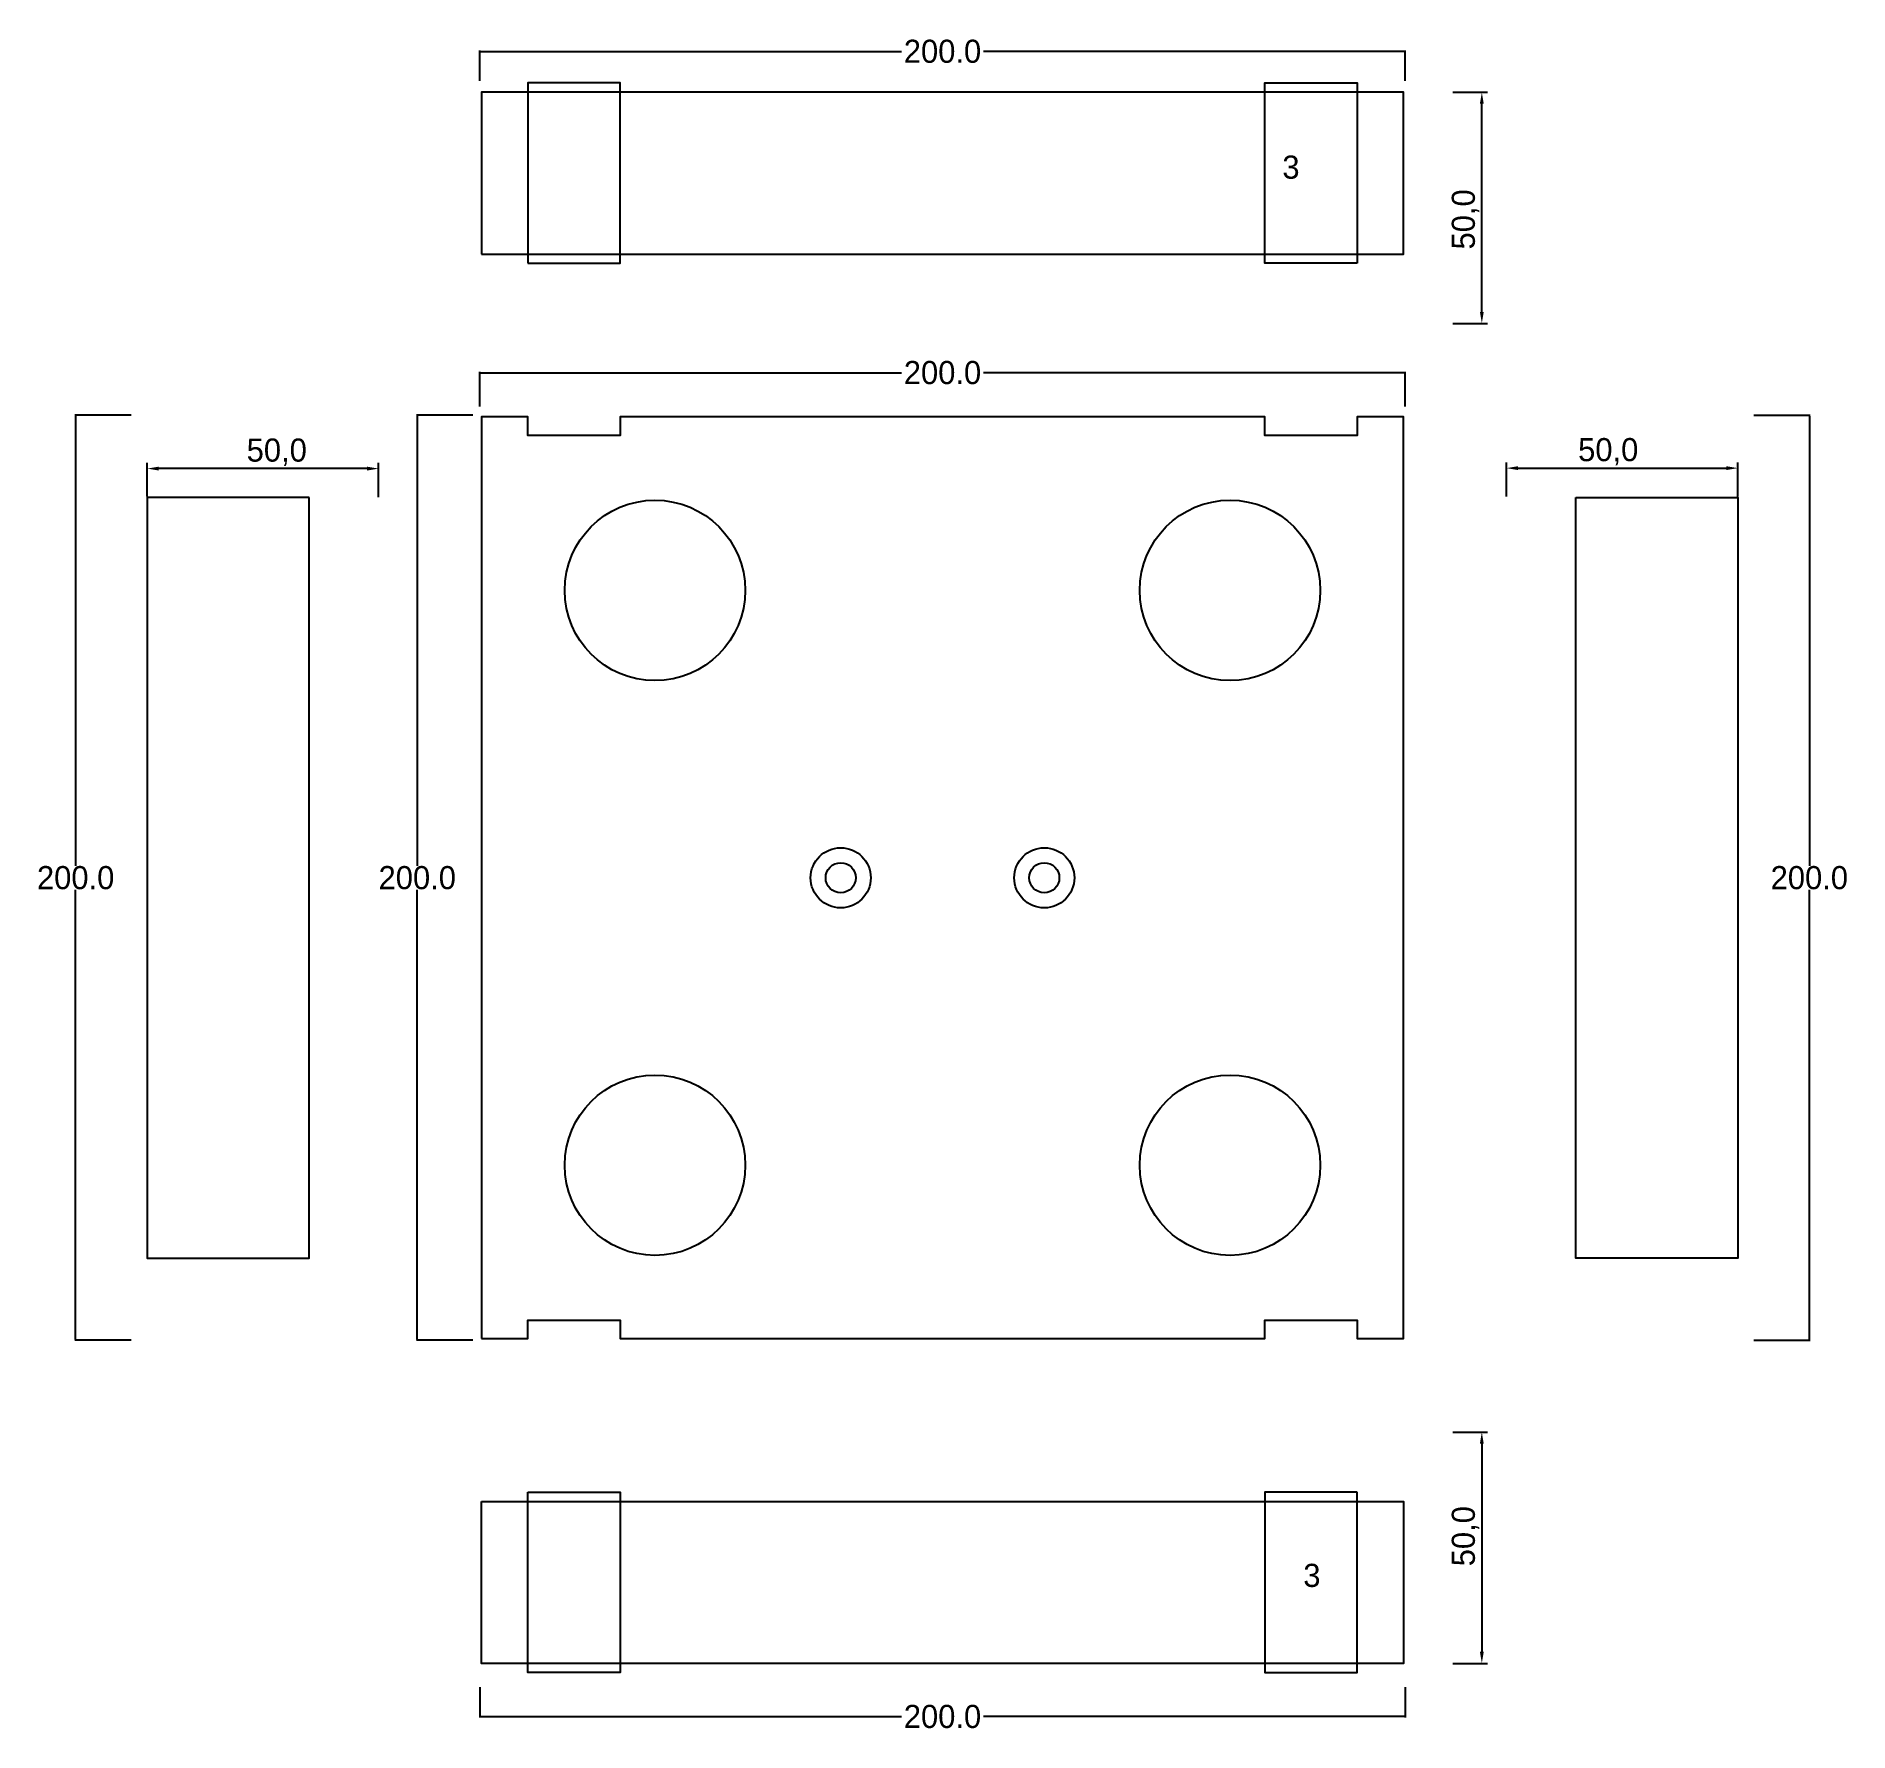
# Model space of a CAD drawing. Header units: millimetres. Extents: x 480 to 872, y 252 to 618.
import ezdxf

# ---------------------------------------------------------------- set-up
doc = ezdxf.new("R2010")
doc.units = ezdxf.units.MM
for name, color, linetype in [('TEXT', 3, 'Continuous'), ('볼트 구멍', 7, 'Continuous'), ('치구', 7, 'Continuous'), ('치수', 7, 'Continuous')]:
    doc.layers.add(name, color=color, linetype=linetype)
doc.dimstyles.new('ISO-25', dxfattribs={"dimtxt": 2.5, "dimasz": 2.5, "dimexe": 1.25, "dimexo": 0.625, "dimtad": 1, "dimtxsty": 'Standard', "dimcen": 2.5, "dimadec": 0, "dimazin": 0, "dimtfac": 1, "dimtmove": 0, "dimatfit": 3, "dimfxl": 0, "dimarcsym": 0})
doc.dimstyles.get("Standard").update_dxf_attribs({"dimtxt": 7, "dimasz": 0.18, "dimexe": 0.18, "dimexo": 0.0625, "dimgap": 0.09, "dimtad": 0, "dimtih": 1, "dimtoh": 1, "dimdec": 1, "dimzin": 0, "dimdsep": 46, "dimtxsty": 'Standard', "dimcen": 0.09, "dimadec": 0, "dimazin": 0, "dimtfac": 1, "dimtdec": 1, "dimtofl": 0, "dimtmove": 0, "dimatfit": 3, "dimfxl": 0, "dimtolj": 1, "dimtzin": 0, "dimarcsym": 0})

# ---------------------------------------------------------------- blocks, each defined once
blk = doc.blocks.new('*D12')
at = {"layer": 'Defpoints', "color": 0}
for p in [(785.33, 606.17), (792.23, 606.17), (785.33, 556.17)]:
    blk.add_point(p, dxfattribs=at)
at = {"layer": '치수', "color": 0, "lineweight": -2}
for p, q in [((785.96, 606.17), (793.48, 606.17)), ((792.23, 558.67), (792.23, 603.67)), ((785.96, 556.17), (793.48, 556.17))]:
    blk.add_line(p, q, dxfattribs=at)
at = {"layer": '치수', "color": 0}
for points in [[(791.81, 603.67), (792.64, 603.67), (792.23, 606.17)], [(791.81, 558.67), (792.64, 558.67), (792.23, 556.17)]]:
    blk.add_solid(points, dxfattribs=at)
at = {"layer": '치수', "color": 0, "insert": (788.69, 578.67), "char_height": 5, "attachment_point": 5, "rotation": 90}
blk.add_mtext('50,0', dxfattribs=at)
blk = doc.blocks.new('*D13')
at = {"layer": 'Defpoints', "color": 0, "linetype": 'Continuous'}
for p in [(500.35, 536.3), (488.28, 336.3), (500.35, 336.3)]:
    blk.add_point(p, dxfattribs=at)
at = {"layer": '치수', "color": 0, "linetype": 'Continuous', "lineweight": -2}
for p, q in [((500.29, 536.3), (488.1, 536.3)), ((488.28, 536.12), (488.28, 438.89)), ((488.28, 336.48), (488.28, 433.71)), ((500.29, 336.3), (488.1, 336.3))]:
    blk.add_line(p, q, dxfattribs=at)
at = {"layer": '치수', "color": 0, "linetype": 'Continuous'}
for points in [[(488.25, 536.12), (488.31, 536.12), (488.28, 536.3)], [(488.25, 336.48), (488.31, 336.48), (488.28, 336.3)]]:
    blk.add_solid(points, dxfattribs=at)
at = {"layer": '치수', "color": 0, "linetype": 'Continuous', "insert": (488.28, 436.3), "char_height": 5, "attachment_point": 5}
blk.add_mtext('\\A1;200.0', dxfattribs=at)
blk = doc.blocks.new('*D14')
at = {"layer": 'Defpoints', "color": 0, "linetype": 'Continuous'}
for p in [(574.19, 536.3), (562.12, 336.3), (574.19, 336.3)]:
    blk.add_point(p, dxfattribs=at)
at = {"layer": '치수', "color": 0, "linetype": 'Continuous', "lineweight": -2}
for p, q in [((574.13, 536.3), (561.94, 536.3)), ((562.12, 536.12), (562.12, 438.89)), ((562.12, 336.48), (562.12, 433.71)), ((574.13, 336.3), (561.94, 336.3))]:
    blk.add_line(p, q, dxfattribs=at)
at = {"layer": '치수', "color": 0, "linetype": 'Continuous'}
for points in [[(562.09, 536.12), (562.15, 536.12), (562.12, 536.3)], [(562.09, 336.48), (562.15, 336.48), (562.12, 336.3)]]:
    blk.add_solid(points, dxfattribs=at)
at = {"layer": '치수', "color": 0, "linetype": 'Continuous', "insert": (562.12, 436.3), "char_height": 5, "attachment_point": 5}
blk.add_mtext('\\A1;200.0', dxfattribs=at)
blk = doc.blocks.new('*D15')
at = {"layer": 'Defpoints', "color": 0, "linetype": 'Continuous'}
for p in [(850.95, 536.3), (850.95, 336.3), (863.02, 336.3)]:
    blk.add_point(p, dxfattribs=at)
at = {"layer": '치수', "color": 0, "linetype": 'Continuous', "lineweight": -2}
for p, q in [((851.01, 536.3), (863.2, 536.3)), ((863.02, 536.12), (863.02, 438.89)), ((863.02, 336.48), (863.02, 433.71)), ((851.01, 336.3), (863.2, 336.3))]:
    blk.add_line(p, q, dxfattribs=at)
at = {"layer": '치수', "color": 0, "linetype": 'Continuous'}
for points in [[(862.99, 536.12), (863.05, 536.12), (863.02, 536.3)], [(862.99, 336.48), (863.05, 336.48), (863.02, 336.3)]]:
    blk.add_solid(points, dxfattribs=at)
at = {"layer": '치수', "color": 0, "linetype": 'Continuous', "insert": (863.02, 436.3), "char_height": 5, "attachment_point": 5}
blk.add_mtext('\\A1;200.0', dxfattribs=at)
blk = doc.blocks.new('*D16')
at = {"layer": 'Defpoints', "color": 0, "linetype": 'Continuous'}
for p in [(575.65, 261.32), (775.65, 261.32), (775.65, 254.92)]:
    blk.add_point(p, dxfattribs=at)
at = {"layer": '치수', "color": 0, "linetype": 'Continuous', "lineweight": -2}
for p, q in [((575.65, 261.26), (575.65, 254.74)), ((775.65, 261.26), (775.65, 254.74)), ((575.83, 254.92), (666.81, 254.92)), ((775.47, 254.92), (684.49, 254.92))]:
    blk.add_line(p, q, dxfattribs=at)
at = {"layer": '치수', "color": 0, "linetype": 'Continuous'}
for points in [[(575.83, 254.95), (575.83, 254.89), (575.65, 254.92)], [(775.47, 254.95), (775.47, 254.89), (775.65, 254.92)]]:
    blk.add_solid(points, dxfattribs=at)
at = {"layer": '치수', "color": 0, "linetype": 'Continuous', "insert": (675.65, 254.92), "char_height": 5, "attachment_point": 5}
blk.add_mtext('\\A1;200.0', dxfattribs=at)
blk = doc.blocks.new('*D17')
at = {"layer": 'Defpoints', "color": 0}
for p in [(785.33, 316.43), (785.33, 266.43), (792.23, 266.43)]:
    blk.add_point(p, dxfattribs=at)
at = {"layer": '치수', "color": 0, "lineweight": -2}
for p, q in [((785.96, 316.43), (793.48, 316.43)), ((792.23, 313.93), (792.23, 268.93)), ((785.96, 266.43), (793.48, 266.43))]:
    blk.add_line(p, q, dxfattribs=at)
at = {"layer": '치수', "color": 0}
for points in [[(791.81, 313.93), (792.64, 313.93), (792.23, 316.43)], [(791.81, 268.93), (792.64, 268.93), (792.23, 266.43)]]:
    blk.add_solid(points, dxfattribs=at)
at = {"layer": '치수', "color": 0, "insert": (788.69, 293.93), "char_height": 5, "attachment_point": 5, "rotation": 90}
blk.add_mtext('50,0', dxfattribs=at)
blk = doc.blocks.new('*D18')
at = {"layer": 'Defpoints', "color": 0, "linetype": 'Continuous'}
for p in [(775.65, 545.52), (575.65, 538.13), (775.65, 538.13)]:
    blk.add_point(p, dxfattribs=at)
at = {"layer": '치수', "color": 0, "linetype": 'Continuous', "lineweight": -2}
for p, q in [((575.65, 538.19), (575.65, 545.7)), ((575.83, 545.52), (666.81, 545.52)), ((775.47, 545.52), (684.49, 545.52)), ((775.65, 538.19), (775.65, 545.7))]:
    blk.add_line(p, q, dxfattribs=at)
at = {"layer": '치수', "color": 0, "linetype": 'Continuous'}
for points in [[(575.83, 545.55), (575.83, 545.49), (575.65, 545.52)], [(775.47, 545.55), (775.47, 545.49), (775.65, 545.52)]]:
    blk.add_solid(points, dxfattribs=at)
at = {"layer": '치수', "color": 0, "linetype": 'Continuous', "insert": (675.65, 545.52), "char_height": 5, "attachment_point": 5}
blk.add_mtext('\\A1;200.0', dxfattribs=at)
blk = doc.blocks.new('*D19')
at = {"layer": 'Defpoints', "color": 0}
for p in [(503.75, 524.78), (503.75, 518.1), (553.75, 518)]:
    blk.add_point(p, dxfattribs=at)
at = {"layer": '치수', "color": 0, "lineweight": -2}
for p, q in [((503.75, 518.73), (503.75, 526.03)), ((553.75, 518.63), (553.75, 526.03)), ((551.25, 524.78), (506.25, 524.78))]:
    blk.add_line(p, q, dxfattribs=at)
at = {"layer": '치수', "color": 0}
for points in [[(506.25, 525.2), (506.25, 524.36), (503.75, 524.78)], [(551.25, 525.2), (551.25, 524.36), (553.75, 524.78)]]:
    blk.add_solid(points, dxfattribs=at)
at = {"layer": '치수', "color": 0, "insert": (531.75, 528.32), "char_height": 5, "attachment_point": 5}
blk.add_mtext('50,0', dxfattribs=at)
blk = doc.blocks.new('*D20')
at = {"layer": 'Defpoints', "color": 0}
for p in [(847.55, 524.88), (797.55, 518.1), (847.55, 518.1)]:
    blk.add_point(p, dxfattribs=at)
at = {"layer": '치수', "color": 0, "lineweight": -2}
for p, q in [((797.55, 518.73), (797.55, 526.13)), ((847.55, 518.73), (847.55, 526.13)), ((800.05, 524.88), (845.05, 524.88))]:
    blk.add_line(p, q, dxfattribs=at)
at = {"layer": '치수', "color": 0}
for points in [[(800.05, 525.3), (800.05, 524.46), (797.55, 524.88)], [(845.05, 525.3), (845.05, 524.46), (847.55, 524.88)]]:
    blk.add_solid(points, dxfattribs=at)
at = {"layer": '치수', "color": 0, "insert": (819.55, 528.42), "char_height": 5, "attachment_point": 5}
blk.add_mtext('50,0', dxfattribs=at)
blk = doc.blocks.new('*D21')
at = {"layer": 'Defpoints', "color": 0, "linetype": 'Continuous'}
for p in [(775.65, 614.99), (575.65, 608.6), (775.65, 608.6)]:
    blk.add_point(p, dxfattribs=at)
at = {"layer": '치수', "color": 0, "linetype": 'Continuous', "lineweight": -2}
for p, q in [((575.65, 608.66), (575.65, 615.17)), ((775.65, 608.66), (775.65, 615.17)), ((575.83, 614.99), (666.81, 614.99)), ((775.47, 614.99), (684.49, 614.99))]:
    blk.add_line(p, q, dxfattribs=at)
at = {"layer": '치수', "color": 0, "linetype": 'Continuous'}
for points in [[(575.83, 615.02), (575.83, 614.96), (575.65, 614.99)], [(775.47, 615.02), (775.47, 614.96), (775.65, 614.99)]]:
    blk.add_solid(points, dxfattribs=at)
at = {"layer": '치수', "color": 0, "linetype": 'Continuous', "insert": (675.65, 614.99), "char_height": 5, "attachment_point": 5}
blk.add_mtext('\\A1;200.0', dxfattribs=at)

msp = doc.modelspace()

# ---------------------------------------------------------------- linework, layer by layer
at = {"layer": '볼트 구멍', "color": 2}
for centre in [(653.65, 436.3), (697.65, 436.3)]:
    msp.add_circle(centre, 6.5, dxfattribs=at)
at = {"layer": '볼트 구멍', "color": 3}
for centre in [(653.65, 436.3), (697.65, 436.3)]:
    msp.add_circle(centre, 3.25, dxfattribs=at)
at = {"layer": '치구', "color": 1}
for points in [[(586, 569.17), (606, 569.17), (606, 608.17), (586, 608.17)], [(765.3, 569.17), (745.3, 569.17), (745.3, 608.17), (765.3, 608.17)], [(586, 303.43), (606, 303.43), (606, 264.44), (586, 264.44)], [(765.3, 303.43), (745.3, 303.43), (745.3, 264.44), (765.3, 264.44)]]:
    msp.add_lwpolyline(points, close=True, dxfattribs=at)
at = {"layer": '치구'}
for points in [[(576, 571.17), (775.3, 571.17), (775.3, 606.17), (576, 606.17)], [(576, 336.65), (586, 336.65), (586, 340.65), (606, 340.65), (606, 336.65), (745.3, 336.65), (745.3, 340.65), (765.3, 340.65), (765.3, 336.65), (775.3, 336.65), (775.3, 535.95), (765.3, 535.95), (765.3, 531.95), (745.3, 531.95), (745.3, 535.95), (606, 535.95), (606, 531.95), (586, 531.95), (586, 535.95), (576, 535.95)], [(538.75, 518.55), (503.75, 518.55), (503.75, 354.05), (538.75, 354.05)], [(812.55, 518.55), (847.55, 518.55), (847.55, 354.05), (812.55, 354.05)], [(576, 301.43), (775.3, 301.43), (775.3, 266.43), (576, 266.43)]]:
    msp.add_lwpolyline(points, close=True, dxfattribs=at)
for centre in [(613.5, 498.45), (737.8, 498.45), (613.5, 374.15), (737.8, 374.15)]:
    msp.add_circle(centre, 19.5, dxfattribs=at)

# ---------------------------------------------------------------- texts
at = {"layer": 'TEXT', "color": 1}
for p in [(749.11, 587.47), (753.64, 282.96)]:
    msp.add_text('3', height=5, dxfattribs=at).set_placement(p)

# ---------------------------------------------------------------- dimensions: what is measured, and where the dimension line sits
at = {"layer": '치수', "color": 4, "linetype": 'Continuous'}
for base, p1, p2, picture, middle in [((775.65, 614.99), (575.65, 608.6), (775.65, 608.6), '*D21', (675.65, 614.99)), ((775.65, 254.92), (575.65, 261.32), (775.65, 261.32), '*D16', (675.65, 254.92))]:
    dim = msp.add_linear_dim(base=base, p1=p1, p2=p2, dimstyle='Standard', override={"dimtxt": 5}, dxfattribs=at)
    dim.commit()
    dim.dimension.update_dxf_attribs({"geometry": picture, "text_midpoint": middle, "dimtype": 160})
at = {"layer": '치수', "color": 4}
for base, p1, p2, angle, picture, middle in [((792.23, 606.17), (785.33, 556.17), (785.33, 606.17), 90, '*D12', (792.23, 578.67)), ((503.75, 524.78), (553.75, 518), (503.75, 518.1), 180, '*D19', (531.75, 524.78)), ((792.23, 266.43), (785.33, 316.43), (785.33, 266.43), 270, '*D17', (792.23, 293.93))]:
    dim = msp.add_linear_dim(base=base, p1=p1, p2=p2, angle=angle, dimstyle='ISO-25', override={"dimtxt": 5, "dimdec": 1, "dimzin": 0, "dimtdec": 1}, dxfattribs=at)
    dim.commit()
    dim.dimension.update_dxf_attribs({"geometry": picture, "text_midpoint": middle, "dimtype": 160})
at = {"layer": '치수', "color": 4, "linetype": 'Continuous'}
dim = msp.add_linear_dim(base=(775.65, 545.52), p1=(575.65, 538.13), p2=(775.65, 538.13), dimstyle='Standard', override={"dimtxt": 5}, dxfattribs=at)
dim.commit()
dim.dimension.update_dxf_attribs({"geometry": '*D18', "text_midpoint": (675.65, 545.52)})
for base, p1, p2, picture, middle in [((488.28, 336.3), (500.35, 536.3), (500.35, 336.3), '*D13', (488.28, 436.3)), ((562.12, 336.3), (574.19, 536.3), (574.19, 336.3), '*D14', (562.12, 436.3)), ((863.02, 336.3), (850.95, 536.3), (850.95, 336.3), '*D15', (863.02, 436.3))]:
    dim = msp.add_linear_dim(base=base, p1=p1, p2=p2, angle=90, dimstyle='Standard', override={"dimtxt": 5}, dxfattribs=at)
    dim.commit()
    dim.dimension.update_dxf_attribs({"geometry": picture, "text_midpoint": middle})
at = {"layer": '치수', "color": 4}
dim = msp.add_linear_dim(base=(847.55, 524.88), p1=(797.55, 518.1), p2=(847.55, 518.1), dimstyle='ISO-25', override={"dimtxt": 5, "dimdec": 1, "dimzin": 0, "dimtdec": 1}, dxfattribs=at)
dim.commit()
dim.dimension.update_dxf_attribs({"geometry": '*D20', "text_midpoint": (819.55, 524.88), "dimtype": 160})

doc.saveas('drawing.dxf')
